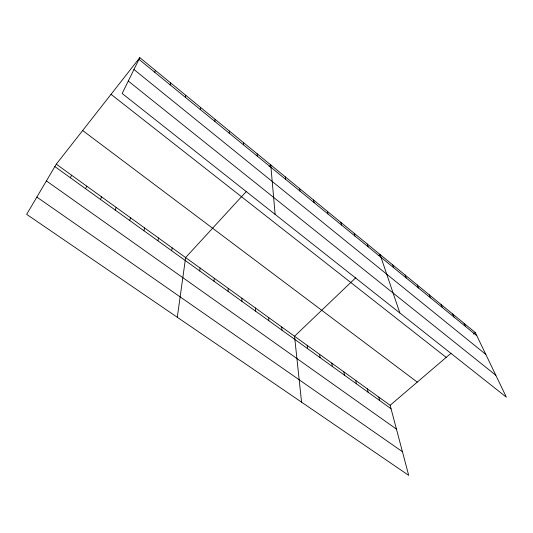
<?xml version="1.0" encoding="UTF-8"?>
<svg xmlns="http://www.w3.org/2000/svg" width="533" height="533" viewBox="0 0 533 533"><rect width="100%" height="100%" fill="white"/><g stroke="black" fill="none" stroke-linecap="round" stroke-linejoin="round"><path stroke-width="0.8" d="M241.909 301.325L241.915 298.233M228.097 291.378L228.197 288.326M229.263 133.223L229.37 131.031M214.053 281.257L214.253 278.253M214.879 121.451L215.092 119.332M199.755 270.964L200.062 267.999M177.296 317.275L185.617 257.572L246.319 191.507M200.235 109.472L200.568 107.426M171.673 250.73L172.172 247.858M157.901 240.809L158.514 237.991M185.331 97.279L185.784 95.314M143.91 230.729L144.623 227.964M129.686 220.482L130.512 217.77M170.154 84.867L170.733 82.981M115.221 210.062L116.161 207.404M154.697 72.222L155.403 70.423M100.51 199.469L101.57 196.864M85.553 188.695L86.732 186.15M139.799 57.631L122.157 93.488L506.35 397.158L475.283 332.525L139.799 57.631L56.291 164.164L26.65 214.359L408.704 475.369L390.136 405.293L56.291 164.164M70.343 177.736L71.642 175.25M269.098 166.722L270.744 164.93L275.135 214.399M355.871 277.62L294.542 336.243L301.558 402.168M378.89 255.613L380.056 254.501L399.857 312.984M390.136 405.293L450.978 353.292M473.437 334.098L475.283 332.525M36.85 197.083L402.435 451.704M46.404 180.907L396.452 429.125M54.859 166.582L391.062 408.764M82.668 130.512L417.259 382.114M111.037 94.328L446.188 357.39M128.273 81.056L495.81 375.239M133.956 69.51L485.803 354.412M138.953 59.343L476.808 335.717M464.056 323.331L465.522 326.482M452.644 313.977L454.049 317.095M441.044 304.476L442.383 307.554M429.252 294.816L430.524 297.847M417.266 284.988L418.465 287.987M405.073 275.001L406.193 277.946M392.668 264.834L393.72 267.746M367.224 243.987L368.11 246.792M354.165 233.287L354.965 236.039M340.873 222.394L341.586 225.099M378.836 397.125L379.689 400.576M327.349 211.315L327.968 213.96M367.35 388.83L368.143 392.261M355.691 380.409L356.417 383.813M313.577 200.028L314.104 202.613M343.845 371.854L344.498 375.225M331.812 363.166L332.392 366.511M299.559 188.542L299.979 191.067M319.587 354.338L320.093 357.65M285.282 176.843L285.601 179.301M307.168 345.364L307.594 348.642M281.71 326.976L281.97 330.187M268.665 317.555L268.839 320.726M257.186 153.824L257.299 156.149M255.4 307.974L255.487 311.105M243.394 142.524L243.401 144.783"/></g></svg>
